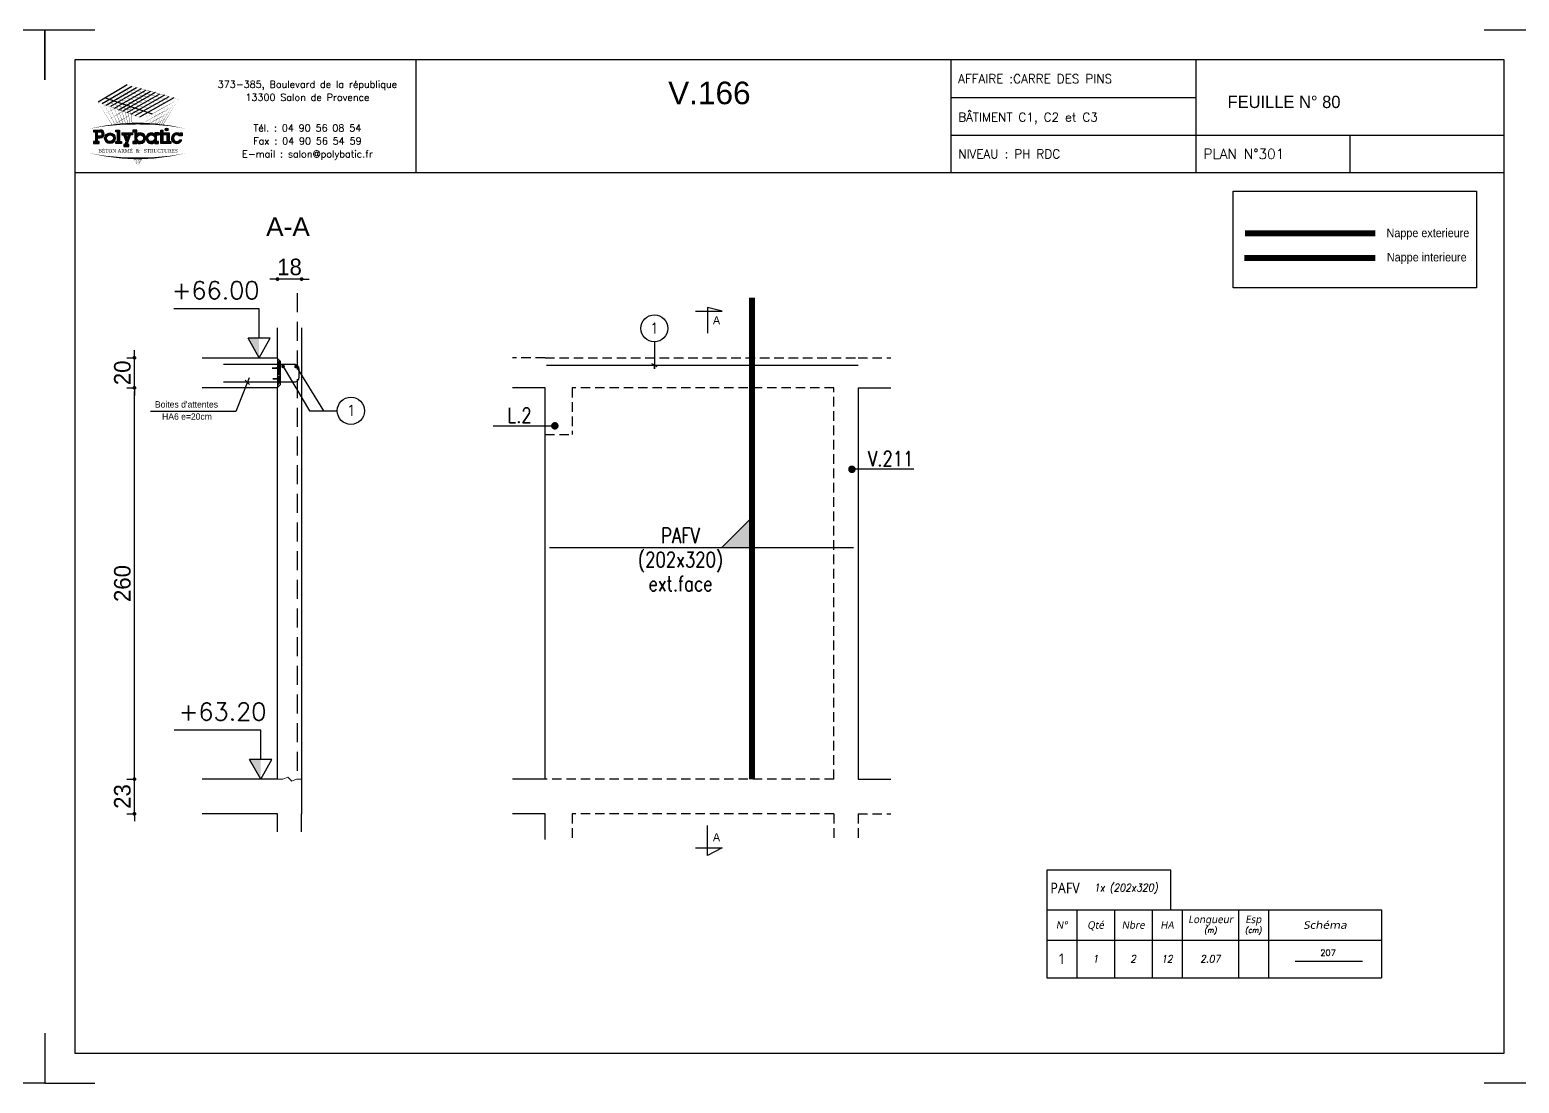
# Model space of a CAD drawing. Header units: metres. Extents: x -5618 to 118954, y -306 to 4637.
# Drawn here: x 77978 to 78968, y 894 to 1594 of the extents above; entities that cross this region are included whole.
import ezdxf
from ezdxf.enums import TextEntityAlignment as Align

# ---------------------------------------------------------------- set-up
doc = ezdxf.new("R2010")
doc.units = ezdxf.units.M
doc.linetypes.add('CACHE', pattern=[9.525, 6.35, -3.175])
doc.linetypes.add('CACHEX2', pattern=[19.05, 12.7, -6.35])
for name, color, linetype in [('COTATION', 1, 'Continuous'), ('GO-CARTOUCHE', 7, 'Continuous'), ('GO-FER-HA', 140, 'Continuous'), ('GO-TEXTE', 9, 'Continuous'), ('GO-TEXTE-FER', 3, 'Continuous'), ('K_ENT_M_Building_V.76', 7, 'Continuous'), ('STR_COTATION', 1, 'Continuous'), ('STR_STA', 30, 'Continuous'), ('STR_TS', 22, 'Continuous'), ('STR_TS_TXT', 7, 'Continuous'), ('STR_VOI-POT', 6, 'Continuous')]:
    doc.layers.add(name, color=color, linetype=linetype)
doc.layers.add('Kofragna_forma', color=7, linetype='Continuous', lineweight=70)
doc.styles.add('ARIAL', font='ARIAL.TTF')
doc.styles.add('GrDimensions', font='simplex.shx')
doc.styles.add('Lucida', font='LSANSI.TTF')
doc.styles.add('POLYBATIC', font='TIMES.TTF')
doc.styles.add('schéma', font='simplex.shx')
doc.styles.add('Tableau', font='romans.shx', dxfattribs={"width": 0.9, "oblique": 10})
doc.styles.add('Tableau2', font='trebuc.TTF', dxfattribs={"width": 0.9, "oblique": 10})
doc.styles.add('TEXTE', font='romans.shx')
doc.styles.add('TEXTE TS', font='romans.shx', dxfattribs={"width": 0.7, "oblique": 15})
doc.styles.add('TEXTEBA', font='ARIAL.TTF')
doc.dimstyles.new('COUPE-20', dxfattribs={"dimscale": 0.5, "dimtxt": 22, "dimasz": 5, "dimexe": 0.05, "dimexo": 0, "dimgap": 5, "dimtad": 1, "dimdec": 0, "dimdsep": 46, "dimtxsty": 'Standard', "dimblk1": 'DOT', "dimblk2": 'DOT', "dimsah": 1, "dimcen": 0, "dimdle": 150, "dimclrd": 1, "dimclre": 1, "dimclrt": 7, "dimadec": 0, "dimazin": 0, "dimtfac": 1, "dimtdec": 0, "dimtix": 1, "dimtmove": 2, "dimatfit": 3, "dimldrblk": 'DOT', "dimfxl": 0, "dimtvp": 1, "dimtolj": 1, "dimtzin": 0, "dimarcsym": 0})

# ---------------------------------------------------------------- blocks, each defined once
blk = doc.blocks.new('A$C492E529B')
for color, points in [(140, [(1.413, 0.725, 1), (1.563, 0.725, 1)]), (256, [(-0.938, 0.7), (-1.138, 0.7), (-1.138, 0.6), (-1.038, 0.6), (-1.038, 0.1), (-1.138, 0.1), (-1.138, 0), (-0.838, 0), (-0.838, 0.1), (-0.938, 0.1)]), (256, [(-0.367, 0.45), (-0.268, 0.45), (-0.268, 0.55), (-0.523, 0.55), (-0.523, 0.45), (-0.473, 0.45), (-0.543, 0.253), (-0.612, 0.45), (-0.562, 0.45), (-0.562, 0.55), (-0.818, 0.55), (-0.818, 0.45), (-0.718, 0.45), (-0.595, 0.101), (-0.648, -0.05), (-0.718, -0.05), (-0.718, -0.15), (-0.468, -0.15), (-0.468, -0.05), (-0.543, -0.05)]), (256, [(1.393, 0.55), (1.292, 0.55), (1.292, 0.7), (1.193, 0.7), (1.193, 0.55), (1.093, 0.55), (1.093, 0.45), (1.193, 0.45), (1.193, 0), (1.393, 0), (1.393, 0.1), (1.292, 0.1), (1.292, 0.45), (1.393, 0.45)]), (256, [(1.613, 0.55), (1.413, 0.55), (1.413, 0.45), (1.513, 0.45), (1.513, 0.1), (1.413, 0.1), (1.413, 0), (1.712, 0), (1.712, 0.1), (1.613, 0.1)]), (256, [(2.13, 0.4), (2.283, 0.4), (2.283, 0.55), (2.183, 0.55), (2.183, 0.487, 3.359496), (2.272, 0.2), (2.166, 0.2, -3.125802)])]:
    blk.add_hatch(color=color).paths.add_polyline_path(points)
h = blk.add_hatch(color=256)
h.paths.add_polyline_path([(-1.983, 0.1), (-2.083, 0.1), (-2.083, 0.3), (-1.933, 0.3, 1), (-1.933, 0.7), (-2.283, 0.7), (-2.283, 0.6), (-2.183, 0.6), (-2.183, 0.1), (-2.283, 0.1), (-2.283, 0), (-1.983, 0)])
h.paths.add_polyline_path([(-2.083, 0.4), (-2.083, 0.6), (-1.933, 0.6, -1), (-1.933, 0.4)], flags=16)
h = blk.add_hatch(color=256)
h.paths.add_polyline_path([(-1.158, 0.275, 1), (-1.708, 0.275, 1)])
h.paths.add_polyline_path([(-1.608, 0.275, -1), (-1.258, 0.275, -1)], flags=16)
h = blk.add_hatch(color=256)
h.paths.add_polyline_path([(-0.047, 0.487), (-0.047, 0.7), (-0.248, 0.7), (-0.248, 0.6), (-0.147, 0.6), (-0.147, 0.1), (-0.248, 0.1), (-0.248, 0), (-0.047, 0), (-0.047, 0.063, 2.12132)])
h.paths.add_polyline_path([(-0.047, 0.275, -1), (0.303, 0.275, -1)], flags=16)
h = blk.add_hatch(color=256)
h.paths.add_polyline_path([(1.073, 0.1), (0.973, 0.1), (0.973, 0.45), (1.073, 0.45), (1.073, 0.55), (0.873, 0.55), (0.873, 0.487, 2.12132), (0.873, 0.063), (0.873, 0), (1.073, 0)])
h.paths.add_polyline_path([(0.523, 0.275, -1), (0.873, 0.275, -1)], flags=16)
for p, q in [((-0.595, 0.101), (-0.718, 0.45)), ((-0.648, -0.05), (-0.595, 0.101)), ((-0.543, 0.253), (-0.612, 0.45)), ((-0.543, -0.05), (-0.367, 0.45)), ((-0.543, 0.253), (-0.473, 0.45)), ((0.873, 0.55), (0.873, 0.487)), ((1.073, 0.55), (0.873, 0.55)), ((0.873, 0.063), (0.873, 0)), ((0.973, 0.1), (0.973, 0.45)), ((0.973, 0.45), (1.073, 0.45)), ((1.073, 0.1), (0.973, 0.1)), ((1.073, 0.45), (1.073, 0.55)), ((1.073, 0), (1.073, 0.1)), ((2.166, 0.2), (2.272, 0.2)), ((0.873, 0), (1.073, 0))]:
    blk.add_line(p, q)
for points in [[(-2.283, 0.7), (-1.933, 0.7)], [(-2.283, 0.7), (-2.283, 0.6), (-2.183, 0.6), (-2.183, 0.1), (-2.283, 0.1), (-2.283, 0), (-1.983, 0), (-1.983, 0.1), (-2.083, 0.1), (-2.083, 0.3), (-1.933, 0.3)], [(-2.083, 0.4), (-2.083, 0.6), (-1.933, 0.6)], [(-2.083, 0.4), (-1.933, 0.4)], [(-1.138, 0.7), (-0.938, 0.7), (-0.938, 0.1), (-0.838, 0.1), (-0.838, 0), (-1.138, 0), (-1.138, 0.1), (-1.038, 0.1), (-1.038, 0.6), (-1.138, 0.6), (-1.138, 0.7)], [(-0.818, 0.55), (-0.562, 0.55)], [(-0.818, 0.55), (-0.818, 0.45), (-0.718, 0.45)], [(-0.612, 0.45), (-0.562, 0.45), (-0.562, 0.55)], [(-0.523, 0.55), (-0.268, 0.55), (-0.268, 0.45), (-0.367, 0.45)], [(-0.473, 0.45), (-0.523, 0.45), (-0.523, 0.55)], [(-0.248, 0.7), (-0.248, 0.6), (-0.147, 0.6), (-0.147, 0.1), (-0.248, 0.1), (-0.248, 0), (-0.047, 0), (-0.047, 0.063)], [(-0.047, 0.487), (-0.047, 0.7), (-0.248, 0.7)], [(1.093, 0.55), (1.193, 0.55), (1.193, 0.7), (1.292, 0.7), (1.292, 0.55), (1.393, 0.55), (1.393, 0.45), (1.292, 0.45), (1.292, 0.1), (1.393, 0.1), (1.393, 0), (1.193, 0), (1.193, 0.45), (1.093, 0.45)], [(1.093, 0.45), (1.093, 0.55)], [(1.413, 0.45), (1.413, 0.55), (1.613, 0.55), (1.613, 0.1), (1.712, 0.1), (1.712, 0), (1.413, 0), (1.413, 0.1), (1.513, 0.1), (1.513, 0.45), (1.413, 0.45)], [(2.183, 0.487), (2.183, 0.55), (2.283, 0.55), (2.283, 0.4), (2.13, 0.4)], [(-0.648, -0.05), (-0.718, -0.05), (-0.718, -0.15), (-0.468, -0.15), (-0.468, -0.05), (-0.543, -0.05)]]:
    blk.add_lwpolyline(points)
at = {"color": 140}
blk.add_circle((1.488, 0.725), 0.075, dxfattribs=at)
for centre, radius in [((-1.433, 0.275), 0.275), ((-1.433, 0.275), 0.175), ((0.128, 0.275), 0.175), ((0.698, 0.275), 0.175)]:
    blk.add_circle(centre, radius)
for centre, radius, start, end in [((-1.933, 0.5), 0.2, 270, 90), ((-1.933, 0.5), 0.1, 270, 90), ((0.128, 0.275), 0.275, 230.4788, 129.5212), ((0.698, 0.275), 0.275, 50.4788, 309.5212), ((2.008, 0.275), 0.275, 50.4788, 344.17338), ((2.008, 0.275), 0.175, 45.58469, 334.62307)]:
    blk.add_arc(centre, radius, start, end)
blk = doc.blocks.new('POLYBATIC')
at = {"color": 140}
for p, q in [((-0.43, 3.281), (-1.602, 2.578)), ((-1.435, 2.518), (-0.241, 3.228)), ((-1.268, 2.457), (-0.053, 3.175)), ((0.135, 3.121), (-1.101, 2.397)), ((-0.934, 2.337), (0.323, 3.068)), ((-0.767, 2.276), (0.511, 3.015)), ((-1.309, 2.754), (0.586, 2.109)), ((0.7, 2.962), (-0.6, 2.216)), ((-0.433, 2.156), (0.888, 2.908)), ((1.076, 2.855), (-0.266, 2.095)), ((-0.099, 2.035), (1.264, 2.802)), ((1.452, 2.749), (0.067, 1.974))]:
    blk.add_line(p, q, dxfattribs=at)
for points in [[(-1.016, 2.93, 0.0156, 0, 0), (-0.43, 3.281, 0, 0, 0)], [(0.122, 2.71, 0.0156, 0, 0), (-0.869, 3.018, 0, 0, 0)], [(-0.491, 1.706, 0.0136, 0, 0), (-0.869, 3.018, 0, 0, 0)], [(-0.838, 2.873, 0.0156, 0, 0), (-0.241, 3.228, 0, 0, 0)], [(0.283, 2.803, 0.0156, 0, 0), (-0.723, 3.105, 0, 0, 0)], [(-0.398, 1.71, 0.014, 0, 0), (-0.723, 3.105, 0, 0, 0)], [(-0.661, 2.816, 0.0156, 0, 0), (-0.053, 3.175, 0, 0, 0)], [(0.444, 2.896, 0.0156, 0, 0), (-0.576, 3.193, 0, 0, 0)], [(-0.309, 1.714, 0.0145, 0, 0), (-0.576, 3.193, 0, 0, 0)], [(-0.483, 2.759, 0.0156, 0, 0), (0.135, 3.121, 0, 0, 0)], [(0.605, 2.988, 0.0156, 0, 0), (-0.43, 3.281, 0, 0, 0)], [(-0.225, 1.716, 0.0149, 0, 0), (-0.43, 3.281, 0, 0, 0)], [(-0.305, 2.702, 0.0156, 0, 0), (0.323, 3.068, 0, 0, 0)], [(-0.128, 2.646, 0.0156, 0, 0), (0.511, 3.015, 0, 0, 0)], [(-1.602, 2.578, 0, 0.0156, 0), (-1.016, 2.93, 0, 0, 0)], [(-0.684, 2.246, 0.0156, 0, 0), (-1.602, 2.578, 0, 0, 0)], [(-1.031, 1.66, 0.0111, 0, 0), (-1.602, 2.578, 0, 0, 0)], [(-1.456, 2.344, 0, 0.0156, 0), (-0.923, 2.663, 0, 0, 0)], [(-0.522, 2.339, 0.0156, 0, 0), (-1.455, 2.666, 0, 0, 0)], [(-0.913, 1.673, 0.0116, 0, 0), (-1.455, 2.666, 0, 0, 0)], [(-1.435, 2.518, 0, 0.0156, 0), (-0.838, 2.873, 0, 0, 0)], [(-1.31, 2.109, 0, 0.0156, 0), (-0.831, 2.397, 0, 0, 0)], [(-0.361, 2.432, 0.0156, 0, 0), (-1.309, 2.754, 0, 0, 0)], [(-0.8, 1.684, 0.0121, 0, 0), (-1.309, 2.754, 0, 0, 0)], [(-1.268, 2.457, 0, 0.0156, 0), (-0.661, 2.816, 0, 0, 0)], [(-0.2, 2.524, 0.0156, 0, 0), (-1.162, 2.842, 0, 0, 0)], [(-0.692, 1.693, 0.0126, 0, 0), (-1.162, 2.842, 0, 0, 0)], [(-1.101, 2.397, 0, 0.0156, 0), (-0.483, 2.759, 0, 0, 0)], [(-0.039, 2.617, 0.0156, 0, 0), (-1.016, 2.93, 0, 0, 0)], [(-0.589, 1.7, 0.0131, 0, 0), (-1.016, 2.93, 0, 0, 0)], [(-0.934, 2.337, 0, 0.0156, 0), (-0.305, 2.702, 0, 0, 0)], [(-0.391, 2.983, 0, 0.0156, 0), (-0.923, 2.663, 0, 0, 0)], [(-0.352, 2.685, 0, 0.0156, 0), (-0.831, 2.397, 0, 0, 0)], [(-0.767, 2.276, 0, 0.0156, 0), (-0.128, 2.646, 0, 0, 0)], [(-0.6, 2.216, 0, 0.0156, 0), (0.05, 2.589, 0, 0, 0)], [(-0.433, 2.156, 0, 0.0156, 0), (0.227, 2.532, 0, 0, 0)], [(0.586, 2.109, 0, 0.0156, 0), (-0.361, 2.432, 0, 0, 0)], [(-0.266, 2.095, 0, 0.0156, 0), (0.405, 2.475, 0, 0, 0)], [(0.762, 2.207, 0, 0.0156, 0), (-0.2, 2.524, 0, 0, 0)], [(-0.099, 2.035, 0, 0.0156, 0), (0.582, 2.418, 0, 0, 0)], [(0.937, 2.305, 0, 0.0156, 0), (-0.039, 2.617, 0, 0, 0)], [(0.05, 2.589, 0.0156, 0, 0), (0.7, 2.962, 0, 0, 0)], [(1.113, 2.402, 0, 0.0156, 0), (0.122, 2.71, 0, 0, 0)], [(0.227, 2.532, 0.0156, 0, 0), (0.888, 2.908, 0, 0, 0)], [(1.289, 2.5, 0, 0.0156, 0), (0.283, 2.803, 0, 0, 0)], [(0.405, 2.475, 0.0156, 0, 0), (1.076, 2.855, 0, 0, 0)], [(1.465, 2.598, 0, 0.0156, 0), (0.444, 2.896, 0, 0, 0)], [(0.582, 2.418, 0.0156, 0, 0), (1.264, 2.802, 0, 0, 0)], [(1.641, 2.695, 0, 0.0156, 0), (0.605, 2.988, 0, 0, 0)], [(0.76, 2.362, 0.0156, 0, 0), (1.452, 2.749, 0, 0, 0)], [(0.781, 1.685, 0.00933, 0, 0), (1.113, 2.402, 0, 0, 0)], [(0.852, 2.095, 0.0156, 0, 0), (1.491, 2.45, 0, 0, 0)], [(0.865, 1.678, 0.0103, 0, 0), (1.289, 2.5, 0, 0, 0)], [(0.937, 2.305, 0.0156, 0, 0), (1.641, 2.695, 0, 0, 0)], [(0.942, 1.67, 0.0112, 0, 0), (1.465, 2.598, 0, 0, 0)], [(1.012, 1.663, 0.012, 0, 0), (1.641, 2.695, 0, 0, 0)], [(-1.165, 1.875, 0, 0.0156, 0), (-0.739, 2.131, 0, 0, 0)], [(-1.019, 1.641, 0, 0.0156, 0), (-0.646, 1.864, 0, 0, 0)], [(-0.312, 2.386, 0, 0.0156, 0), (-0.739, 2.131, 0, 0, 0)], [(0.234, 1.914, 0, 0.0156, 0), (-0.684, 2.246, 0, 0, 0)], [(-0.273, 2.088, 0, 0.0156, 0), (-0.646, 1.864, 0, 0, 0)], [(0.41, 2.012, 0, 0.0156, 0), (-0.522, 2.339, 0, 0, 0)], [(0.067, 1.974, 0, 0.0156, 0), (0.76, 2.362, 0, 0, 0)], [(0.213, 1.74, 0, 0.0156, 0), (0.852, 2.095, 0, 0, 0)], [(0.21, 1.716, 0.00323, 0, 0), (0.234, 1.914, 0, 0, 0)], [(0.234, 1.914, 0, 0.0156, 0), (0.937, 2.305, 0, 0, 0)], [(0.349, 1.712, 0.00465, 0, 0), (0.41, 2.012, 0, 0, 0)], [(0.447, 1.708, 0.00693, 0.0156, 0), (0.767, 1.886, 0, 0, 0)], [(0.474, 1.706, 0.00597, 0, 0), (0.586, 2.109, 0, 0, 0)], [(0.587, 1.7, 0.00718, 0, 0), (0.762, 2.207, 0, 0, 0)], [(0.68, 1.675, 0.0156, 0, 0), (1.193, 1.96, 0, 0, 0)], [(0.689, 1.693, 0.0083, 0, 0), (0.937, 2.305, 0, 0, 0)], [(0.765, 1.884, 0.0156, 0, 0), (1.342, 2.205, 0, 0, 0)], [(-1.953, 1.508, 0, 0.0781, -0.053843), (0, 1.719, 0, 0, 0)], [(-0.234, 1.79, 0, 0.00638, 0), (-0.365, 1.711, 0, 0.00638, 0)], [(1.953, 1.508, 0, 0.0781, 0.053843), (0, 1.719, 0, 0, 0)], [(0.96, 1.668, 0.00293, 0, 0), (1.044, 1.715, 0, 0, 0)], [(-1.953, 0.523, 0, 0.0781, 0.053843), (0, 0.312, 0, 0, 0)], [(0, 0, 0, 0.00381, 0), (-0.195, 0.315, 0, 0.00381, 0)], [(0, 0, 0, 0.00368, 0), (-0.171, 0.314, 0, 0.00368, 0)], [(0, 0, 0, 0.00356, 0), (-0.149, 0.314, 0, 0.00356, 0)], [(0, 0, 0, 0.00345, 0), (-0.128, 0.313, 0, 0.00345, 0)], [(0, 0, 0, 0.00334, 0), (-0.109, 0.313, 0, 0.00334, 0)], [(0, 0, 0, 0.00324, 0), (-0.09, 0.313, 0, 0.00324, 0)], [(0, 0, 0, 0.00315, 0), (-0.073, 0.313, 0, 0.00315, 0)], [(0, 0, 0, 0.00306, 0), (-0.056, 0.313, 0, 0.00306, 0)], [(0, 0, 0, 0.00306, 0), (-0.056, 0.313, 0, 0.00306, 0)], [(0, 0, 0, 0.00298, 0), (-0.041, 0.313, 0, 0.00298, 0)], [(1.953, 0.523, 0, 0.0781, -0.053843), (0, 0.312, 0, 0, 0)], [(0, 0, 0, 0.0051, 0), (0.038, 0.313, 0, 0.0051, 0)], [(0, 0, 0, 0.00425, 0), (0.127, 0.313, 0, 0.00425, 0)], [(0, 0, 0, 0.00408, 0), (0.145, 0.314, 0, 0.00408, 0)], [(0, 0, 0, 0.00392, 0), (0.162, 0.314, 0, 0.00392, 0)], [(0, 0, 0, 0.00378, 0), (0.177, 0.314, 0, 0.00378, 0)], [(0, 0, 0, 0.00365, 0), (0.191, 0.315, 0, 0.00365, 0)], [(0, 0, 0, 0.00486, 0), (0.064, 0.313, 0, 0.00486, 0)], [(0, 0, 0, 0.00464, 0), (0.087, 0.313, 0, 0.00464, 0)], [(0, 0, 0, 0.00443, 0), (0.108, 0.313, 0, 0.00443, 0)]]:
    blk.add_lwpolyline(points, format="xyseb", dxfattribs=at)
at = {"color": 5, "xscale": 0.78125, "yscale": 0.78125, "zscale": 0.78125}
blk.add_blockref('A$C492E529B', (0, 0.91), dxfattribs=at)
at = {"lineweight": 60, "style": 'POLYBATIC'}
for s, p in [('BÉTON ARMÉ', (-1.587, 0.547)), ('STRUCTURES', (0.24, 0.547))]:
    blk.add_text(s, height=0.1406, dxfattribs=at).set_placement(p)
at = {"color": 140, "style": 'POLYBATIC'}
blk.add_text('&', height=0.141, dxfattribs=at).set_placement((0, 0.547), align=Align.CENTER)
blk = doc.blocks.new('ime')
at = {"layer": 'COTATION', "const_width": 2.5}
blk.add_lwpolyline([(1.25, 0, -1), (-1.25, 0, -1)], format="xyb", close=True, dxfattribs=at)
at = {"layer": 'COTATION'}
blk.add_lwpolyline([(41.09, 0), (0, 0)], dxfattribs=at)
at = {"layer": 'COTATION', "color": 7, "style": 'TEXTE TS', "width": 0.8}
blk.add_attdef('NAME', (9.08, 2), '', height=10, dxfattribs=at)
blk = doc.blocks.new('_DOT')
at = {"color": 0, "linetype": 'ByBlock'}
blk.add_line((-0.5, 0), (-1, 0), dxfattribs=at)
at = {"color": 0, "linetype": 'ByBlock', "const_width": 0.5}
blk.add_lwpolyline([(-0.25, 0, 1), (0.25, 0, 1)], format="xyb", close=True, dxfattribs=at)
blk = doc.blocks.new('*D1181')
at = {"layer": 'COTATION', "color": 1, "lineweight": -2, "ltscale": 4.5}
for p, q in [((78048.03, 1098.29), (78048.03, 1100.79)), ((78043.03, 1095.79), (78048.05, 1095.79)), ((78048.03, 1072.79), (78048.03, 1095.79)), ((78043.03, 1072.79), (78048.05, 1072.79)), ((78048.03, 1070.29), (78048.03, 1067.79))]:
    blk.add_line(p, q, dxfattribs=at)
at = {"layer": 'DEFPOINTS', "color": 0, "lineweight": -3, "ltscale": 4.5}
for p in [(78029.2, 1095.79), (78048.03, 1095.79), (78029.2, 1072.79)]:
    blk.add_point(p, dxfattribs=at)
at = {"layer": 'COTATION', "color": 1, "lineweight": -2, "ltscale": 4.5, "xscale": 2.5, "yscale": 2.5, "zscale": 2.5}
for p, rotation in [((78048.03, 1095.79), 270), ((78048.03, 1072.79), 90)]:
    blk.add_blockref('_DOT', p, dxfattribs=dict(at, rotation=rotation))
at = {"layer": 'COTATION', "color": 7, "lineweight": -3, "ltscale": 4.5, "insert": (78040.03, 1084.29), "char_height": 11, "attachment_point": 5, "rotation": 90}
blk.add_mtext('\\A1;23', dxfattribs=at)
blk = doc.blocks.new('*D1182')
at = {"layer": 'COTATION', "color": 1, "lineweight": -2, "ltscale": 4.5}
for p, q in [((78043.03, 1355.79), (78048.05, 1355.79)), ((78048.03, 1098.29), (78048.03, 1353.29)), ((78043.03, 1095.79), (78048.05, 1095.79))]:
    blk.add_line(p, q, dxfattribs=at)
at = {"layer": 'DEFPOINTS', "color": 0, "lineweight": -3, "ltscale": 4.5}
for p in [(78029.2, 1355.79), (78048.03, 1355.79), (78029.2, 1095.79)]:
    blk.add_point(p, dxfattribs=at)
at = {"layer": 'COTATION', "color": 1, "lineweight": -2, "ltscale": 4.5, "xscale": 2.5, "yscale": 2.5, "zscale": 2.5}
for p, rotation in [((78048.03, 1355.79), 90), ((78048.03, 1095.79), 270)]:
    blk.add_blockref('_DOT', p, dxfattribs=dict(at, rotation=rotation))
at = {"layer": 'COTATION', "color": 7, "lineweight": -3, "ltscale": 4.5, "insert": (78040.03, 1225.79), "char_height": 11, "attachment_point": 5, "rotation": 90}
blk.add_mtext('\\A1;260', dxfattribs=at)
blk = doc.blocks.new('*D1183')
at = {"layer": 'COTATION', "color": 1, "lineweight": -2, "ltscale": 4.5}
for p, q in [((78048.03, 1378.29), (78048.03, 1380.79)), ((78043.03, 1375.79), (78048.05, 1375.79)), ((78048.03, 1355.79), (78048.03, 1375.79)), ((78043.03, 1355.79), (78048.05, 1355.79)), ((78048.03, 1353.29), (78048.03, 1350.79))]:
    blk.add_line(p, q, dxfattribs=at)
at = {"layer": 'DEFPOINTS', "color": 0, "lineweight": -3, "ltscale": 4.5}
for p in [(78029.2, 1375.79), (78048.03, 1375.79), (78029.2, 1355.79)]:
    blk.add_point(p, dxfattribs=at)
at = {"layer": 'COTATION', "color": 1, "lineweight": -2, "ltscale": 4.5, "xscale": 2.5, "yscale": 2.5, "zscale": 2.5}
for p, rotation in [((78048.03, 1375.79), 270), ((78048.03, 1355.79), 90)]:
    blk.add_blockref('_DOT', p, dxfattribs=dict(at, rotation=rotation))
at = {"layer": 'COTATION', "color": 7, "lineweight": -3, "ltscale": 4.5, "insert": (78040.03, 1365.79), "char_height": 11, "attachment_point": 5, "rotation": 90}
blk.add_mtext('\\A1;20', dxfattribs=at)
blk = doc.blocks.new('*D1184')
at = {"layer": 'DEFPOINTS', "color": 0, "lineweight": -3, "ltscale": 4.5}
for p in [(78143.12, 1428.07), (78143.12, 1395.79, 187.69), (78159.12, 1395.79, 187.69)]:
    blk.add_point(p, dxfattribs=at)
at = {"layer": 'STR_COTATION', "color": 1, "lineweight": -2, "ltscale": 4.5}
for p, q in [((78140.62, 1428.07), (78138.12, 1428.07)), ((78143.12, 1428.08), (78143.12, 1428.09)), ((78159.12, 1428.07), (78143.12, 1428.07)), ((78159.12, 1428.08), (78159.12, 1428.09)), ((78161.62, 1428.07), (78164.12, 1428.07))]:
    blk.add_line(p, q, dxfattribs=at)
at = {"layer": 'STR_COTATION', "color": 1, "lineweight": -2, "ltscale": 4.5, "xscale": 2.5, "yscale": 2.5, "zscale": 2.5}
blk.add_blockref('_DOT', (78143.12, 1428.07), dxfattribs=at)
at = {"layer": 'STR_COTATION', "color": 1, "lineweight": -2, "ltscale": 4.5, "xscale": 2.5, "yscale": 2.5, "zscale": 2.5, "rotation": 180}
blk.add_blockref('_DOT', (78159.12, 1428.07), dxfattribs=at)
at = {"layer": 'STR_COTATION', "color": 7, "lineweight": -3, "ltscale": 4.5, "insert": (78151.12, 1436.07), "char_height": 11, "attachment_point": 5}
blk.add_mtext('\\A1;18', dxfattribs=at)
blk = doc.blocks.new('stab')
at = {"layer": 'STR_STA'}
h = blk.add_hatch(dxfattribs=at)
h.set_pattern_fill('ANSI31', color=9, scale=6.075, angle=-540, style=0)
h.set_pattern_definition([(315, (-54992.6584, 395894.73794), (-0.536959212, -0.536959212), [])])
h.paths.add_polyline_path([(8.55, 0), (6.53, -2.03), (4.9, -2.03), (4.9, 0)])
h.paths.add_polyline_path([(4.9, 0), (4.9, -2.03), (1.75, -2.03), (1.95, 0)])
h.paths.add_polyline_path([(1.41, 0), (1.73, -2.03), (-8.03, -2.03), (-7.82, 0)])
h.paths.add_polyline_path([(-8.11, -1.56), (-9.67, 0), (-8.25, 0)])
at = {"layer": 'STR_STA', "color": 1}
blk.add_lwpolyline([(-5.93, 36.01), (-5.93, 0.57), (-5.93, -11.07, 0.414214), (-2.89, -14.1), (3.18, -14.1, 0.414214), (6.22, -11.07), (6.22, 36.01)], format="xyb", dxfattribs=at)
blk.add_lwpolyline([(-7.65, -2.03), (-9.67, 0), (9.67, 0), (7.65, -2.03)], close=True, dxfattribs=at)
blk.add_lwpolyline([(-3.88, 0), (-3.68, -2.22), (-3.09, 3.47), (-3.09, 0), (3.09, 0), (3.42, -2.09), (3.94, 3.21), (3.94, 0)], dxfattribs=at)
at = {"layer": 'STR_STA', "color": 6, "linetype": 'Continuous', "const_width": 1.2}
for points in [[(-3.75, -3.69, -1), (-4.95, -3.69, -1)], [(-3.64, -12.3, -1), (-4.84, -12.3, -1)]]:
    blk.add_lwpolyline(points, format="xyb", close=True, dxfattribs=at)
blk = doc.blocks.new('mrega')
at = {"layer": 'STR_TS_TXT', "style": 'TEXTE TS', "width": 0.8}
for tag, p in [('ST10', (14.48, 0)), ('DIM', (14.48, -16)), ('NOTE', (14.48, -32))]:
    blk.add_attdef(tag, text='', height=10, dxfattribs=at).set_placement(p, align=Align.CENTER)
blk = doc.blocks.new('A$C6F247267')
blk.add_hatch(color=256).paths.add_polyline_path([(0, -0.2), (-0.2, 0), (0, 0)])
blk.add_lwpolyline([(-0.2, 0), (0, 0), (0, -0.2), (-0.2, 0)])
blk = doc.blocks.new('Désignation')
at = {"layer": 'GO-TEXTE-FER'}
for p, q in [((0, 0.8), (8.9, 0.8)), ((0, 0.8), (0, 0)), ((0.8, 0.8), (0.8, 0)), ((1.8, 0.8), (1.8, 0)), ((2.8, 0.8), (2.8, 0)), ((3.6, 0.8), (3.6, 0)), ((5.1, 0.8), (5.1, 0)), ((5.9, 0.8), (5.9, 0)), ((8.9, 0.8), (8.9, 0)), ((0, 0), (8.9, 0))]:
    blk.add_line(p, q, dxfattribs=at)
at = {"layer": 'GO-TEXTE-FER', "style": 'Tableau2', "oblique": 10}
for s, p in [('N°', (0.4, 0.4)), ('Qté', (1.3, 0.4)), ('Nbre', (2.3, 0.4)), ('HA', (3.2, 0.4)), ('Longueur', (4.356, 0.55)), ('Esp', (5.494, 0.55))]:
    blk.add_text(s, height=0.2, dxfattribs=at).set_placement(p, align=Align.MIDDLE_CENTER)
at = {"layer": 'GO-TEXTE-FER', "style": 'Tableau2', "oblique": 10, "width": 1.2}
blk.add_text('Schéma', height=0.2, dxfattribs=at).set_placement((7.4, 0.4), align=Align.MIDDLE_CENTER)
at = {"layer": 'GO-TEXTE-FER', "color": 7, "style": 'Tableau', "oblique": 10, "width": 0.9}
for s, p in [('(m)', (4.356, 0.265)), ('(cm)', (5.494, 0.265))]:
    blk.add_text(s, height=0.15, dxfattribs=at).set_placement(p, align=Align.MIDDLE_CENTER)
blk = doc.blocks.new('Barre libre')
at = {"layer": 'GO-TEXTE-FER'}
for p, q in [((0, 0), (0, -1)), ((0, 0), (8.9, 0)), ((0.8, 0), (0.8, -1)), ((1.8, 0), (1.8, -1)), ((2.8, 0), (2.8, -1)), ((3.6, 0), (3.6, -1)), ((5.1, 0), (5.1, -1)), ((5.9, 0), (5.9, -1)), ((8.9, 0), (8.9, -1)), ((0, -1), (8.9, -1))]:
    blk.add_line(p, q, dxfattribs=at)
at = {"layer": 'GO-TEXTE-FER', "color": 1}
blk.add_line((6.603, -0.563), (8.394, -0.563), dxfattribs=at)
at = {"layer": 'GO-TEXTE-FER', "style": 'Tableau2', "width": 0.9}
blk.add_attdef('NUMERO', text='', height=0.28, dxfattribs=at).set_placement((0.4, -0.5), align=Align.MIDDLE_CENTER)
at = {"layer": 'GO-TEXTE-FER', "color": 1, "style": 'Tableau'}
blk.add_attdef('Longueur', text='', height=0.16, dxfattribs=at).set_placement((7.481, -0.336), align=Align.MIDDLE_CENTER)
at = {"layer": 'GO-TEXTE-FER', "style": 'Tableau', "oblique": 10, "width": 0.9}
for tag, p in [('QUANTITE', (1.3, -0.5)), ('NOMBRE', (2.3, -0.5)), ('NUANCE', (3.2, -0.5)), ('LONGUEUR', (4.35, -0.5)), ('ESPACEMENTS', (5.5, -0.5))]:
    blk.add_attdef(tag, text='', height=0.2, dxfattribs=at).set_placement(p, align=Align.MIDDLE_CENTER)

msp = doc.modelspace()

# ---------------------------------------------------------------- linework, layer by layer
for p, q in [((78590.55, 1573.71), (78590.55, 1498.77)), ((78753.52, 1573.74), (78753.52, 1498.77)), ((78590.55, 1548.71), (78753.52, 1548.71)), ((78590.55, 1523.72), (78753.52, 1523.72)), ((78753.52, 1523.74), (78958.38, 1523.74)), ((78855.86, 1523.74), (78855.86, 1498.77))]:
    msp.add_line(p, q)
at = {"color": 7, "linetype": 'Continuous', "lineweight": -3}
for p, q in [((78138.29, 1388.79, 187.69), (78123.54, 1388.79, 187.69)), ((78130.91, 1375.79, 187.69), (78123.54, 1388.79, 187.69)), ((78138.29, 1388.79, 187.69), (78123.54, 1388.79, 187.69)), ((78130.91, 1375.79, 187.69), (78123.54, 1388.79, 187.69)), ((78130.91, 1375.79, 187.69), (78138.29, 1388.79, 187.69)), ((78130.91, 1375.79, 187.69), (78138.29, 1388.79, 187.69)), ((78139.35, 1108.79, 187.69), (78124.6, 1108.79, 187.69)), ((78131.97, 1095.79, 187.69), (78124.6, 1108.79, 187.69)), ((78139.35, 1108.79, 187.69), (78124.6, 1108.79, 187.69)), ((78131.97, 1095.79, 187.69), (78124.6, 1108.79, 187.69)), ((78131.97, 1095.79, 187.69), (78139.35, 1108.79, 187.69)), ((78131.97, 1095.79, 187.69), (78139.35, 1108.79, 187.69))]:
    msp.add_line(p, q, dxfattribs=at)
for points in [[(77955.14, 1593.71), (77988.47, 1593.71), (77988.47, 1560.38)], [(77988.47, 1560.38), (77988.47, 1593.71), (78021.8, 1593.71)], [(78945.04, 1593.71), (78978.37, 1593.71), (78978.37, 1560.38)], [(78235.11, 1573.71), (78235.12, 1498.77)], [(78958.38, 1498.77), (78008.47, 1498.77)], [(77988.47, 927.11), (77988.47, 893.78), (77955.14, 893.78)], [(77988.47, 927.11), (77988.47, 893.78), (78021.8, 893.78)], [(78978.37, 927.11), (78978.37, 893.78), (78945.04, 893.78)]]:
    msp.add_lwpolyline(points)
msp.add_lwpolyline([(78008.47, 1573.71), (78008.47, 913.78), (78958.38, 913.78), (78958.38, 1573.71)], close=True)
at = {"lineweight": 18, "elevation": 187.69}
msp.add_lwpolyline([(78159.12, 1095.79), (78155.65, 1095.79), (78152.63, 1094.36), (78149.88, 1097.13), (78146.72, 1095.79), (78143.12, 1095.79)], dxfattribs=at)
at = {"color": 7, "linetype": 'Continuous', "lineweight": -3}
for points in [[(78123.54, 1388.79, 187.69), (78130.91, 1375.79, 187.69), (78130.91, 1388.76, 187.69)], [(78123.54, 1388.79, 187.69), (78130.91, 1375.79, 187.69), (78130.91, 1388.76, 187.69)], [(78124.6, 1108.79, 187.69), (78131.97, 1095.79, 187.69), (78131.97, 1108.75, 187.69)], [(78124.6, 1108.79, 187.69), (78131.97, 1095.79, 187.69), (78131.97, 1108.75, 187.69)]]:
    msp.add_solid(points, dxfattribs=at)
at = {"layer": 'GO-CARTOUCHE', "color": 2, "ltscale": 3}
msp.add_line((78121.67, 1360.98, 187.69), (78124.48, 1358.01, 187.69), dxfattribs=at)
at = {"layer": 'GO-CARTOUCHE', "color": 2, "ltscale": 3, "elevation": 187.69}
msp.add_lwpolyline([(78124.27, 1362.49), (78115.31, 1340.08), (78058.61, 1340.08)], dxfattribs=at)
at = {"layer": 'GO-FER-HA', "elevation": 281.53}
msp.add_lwpolyline([(78393.56, 1386.36, -512.322006), (78393.63, 1386.36), (78393.63, 1368.49), (78393.63, 1370.89), (78395.33, 1370), (78391.94, 1371.79)], format="xyb", dxfattribs=at)
at = {"layer": 'GO-FER-HA', "elevation": 93.84}
for points in [[(78146.8, 1370.07), (78164.27, 1340.59), (78182.86, 1340.59)], [(78155.42, 1369.96), (78173.6, 1340.59), (78182.86, 1340.59)]]:
    msp.add_lwpolyline(points, dxfattribs=at)
at = {"layer": 'GO-FER-HA'}
msp.add_circle((78191.91, 1340.59, 93.84), 9.06, dxfattribs=at)
at = {"layer": 'GO-TEXTE', "elevation": 281.53, "flags": 128}
for points in [[(78420.94, 1406.86), (78438.59, 1406.85), (78428.91, 1409.14), (78428.9, 1392.22)], [(78420.91, 1050.28), (78438.56, 1050.28), (78428.88, 1045), (78428.88, 1064.92)]]:
    msp.add_lwpolyline(points, dxfattribs=at)
at = {"layer": 'GO-TEXTE-FER'}
msp.add_lwpolyline([(78654.32, 1008.88), (78736.82, 1008.88), (78736.82, 1035.31), (78654.32, 1035.31)], close=True, dxfattribs=at)
at = {"layer": 'K_ENT_M_Building_V.76', "color": 30, "linetype": 'Continuous', "lineweight": -3}
for p, q in [((78124.41, 1408.29, 187.69), (78074.25, 1408.29, 187.69)), ((78130.91, 1408.29, 187.69), (78124.41, 1408.29, 187.69)), ((78130.91, 1408.29, 187.69), (78124.41, 1408.29, 187.69)), ((78130.91, 1388.79, 187.69), (78130.91, 1408.29, 187.69)), ((78130.91, 1388.79, 187.69), (78130.91, 1408.29, 187.69)), ((78125.47, 1128.29, 187.69), (78074.42, 1128.29, 187.69)), ((78131.97, 1128.29, 187.69), (78125.47, 1128.29, 187.69)), ((78131.97, 1128.29, 187.69), (78125.47, 1128.29, 187.69)), ((78131.97, 1108.79, 187.69), (78131.97, 1128.29, 187.69)), ((78131.97, 1108.79, 187.69), (78131.97, 1128.29, 187.69))]:
    msp.add_line(p, q, dxfattribs=at)
at = {"layer": 'Kofragna_forma', "color": 4, "lineweight": -3}
for p, q in [((78143.12, 1375.79, 187.69), (78143.12, 1395.79, 187.69)), ((78159.12, 1395.79, 187.69), (78159.12, 1355.79, 187.69)), ((78093.12, 1375.79, 187.69), (78143.12, 1375.79, 187.69)), ((78143.12, 1355.79, 187.69), (78093.12, 1355.79, 187.69)), ((78143.12, 1095.79, 187.69), (78143.12, 1355.79, 187.69)), ((78159.12, 1355.79, 187.69), (78159.12, 1072.79, 187.69)), ((78320.9, 1355.79, 281.53), (78299.2, 1355.79, 281.53)), ((78320.9, 1095.79, 281.53), (78320.9, 1355.79, 281.53)), ((78528.94, 1355.79, 281.53), (78528.94, 1156.79, 281.53)), ((78528.94, 1355.79, 281.53), (78550.74, 1355.79, 281.53)), ((78528.95, 1156.79, 281.53), (78528.95, 1095.79, 281.53)), ((78143.12, 1095.79, 187.69), (78093.12, 1095.79, 187.69)), ((78320.9, 1095.79, 281.53), (78299.2, 1095.79, 281.53)), ((78528.94, 1095.79, 281.53), (78550.74, 1095.79, 281.53)), ((78143.12, 1072.79, 187.69), (78093.12, 1072.79, 187.69)), ((78143.12, 1060.79, 187.69), (78143.12, 1072.79, 187.69)), ((78159.12, 1060.79, 187.69), (78159.12, 1072.79, 187.69)), ((78320.9, 1072.79, 281.53), (78299.2, 1072.79, 281.53)), ((78320.9, 1055.79, 281.53), (78320.9, 1072.79, 281.53))]:
    msp.add_line(p, q, dxfattribs=at)
at = {"layer": 'Kofragna_forma', "linetype": 'CACHE', "lineweight": -3}
for p, q in [((78320.9, 1375.79, 281.53), (78299.2, 1375.79, 281.53)), ((78320.9, 1375.79, 281.53), (78528.94, 1375.79, 281.53)), ((78528.94, 1375.79, 281.53), (78550.74, 1375.79, 281.53)), ((78338.99, 1355.79, 281.53), (78338.99, 1324.79, 281.53)), ((78512.94, 1355.79, 281.53), (78338.99, 1355.79, 281.53)), ((78512.94, 1095.79, 281.53), (78512.94, 1355.79, 281.53)), ((78320.9, 1324.79, 281.53), (78338.99, 1324.79, 281.53)), ((78512.94, 1095.79, 281.53), (78320.9, 1095.79, 281.53)), ((78512.94, 1072.79, 281.53), (78338.99, 1072.79, 281.53)), ((78338.99, 1072.79, 281.53), (78338.99, 1055.79, 281.53)), ((78512.94, 1072.79, 281.53), (78512.94, 1055.79, 281.53)), ((78528.94, 1072.79, 281.53), (78550.74, 1072.79, 281.53)), ((78528.95, 1072.79, 281.53), (78528.95, 1055.79, 281.53))]:
    msp.add_line(p, q, dxfattribs=at)
at = {"layer": 'STR_TS', "color": 3}
msp.add_line((78323.9, 1249.64, 281.53), (78525.94, 1249.64, 281.53), dxfattribs=at)
at = {"layer": 'STR_TS', "color": 7}
msp.add_lwpolyline([(78778.35, 1486.45), (78939.9, 1486.45), (78939.9, 1422.16), (78778.35, 1422.16)], close=True, dxfattribs=at)
at = {"layer": 'STR_TS', "linetype": 'CACHE', "ltscale": 2, "const_width": 4}
msp.add_lwpolyline([(78872.77, 1458.45), (78786.21, 1458.45)], dxfattribs=at)
at = {"layer": 'STR_TS', "const_width": 4}
msp.add_lwpolyline([(78872.77, 1442), (78785.65, 1442)], dxfattribs=at)
at = {"layer": 'STR_TS', "linetype": 'CACHE', "ltscale": 2, "const_width": 4, "elevation": 281.53}
msp.add_lwpolyline([(78458.4, 1095.79), (78458.4, 1415.79)], dxfattribs=at)
at = {"layer": 'STR_VOI-POT'}
msp.add_line((78321.9, 1370.89, 281.53), (78528.94, 1370.89, 281.53), dxfattribs=at)
at = {"layer": 'STR_VOI-POT', "color": 1, "linetype": 'CACHEX2', "elevation": 187.69}
msp.add_lwpolyline([(78156.11, 1418.79), (78156.11, 1095.79)], dxfattribs=at)

# ---------------------------------------------------------------- block references
at = {"xscale": 16.49835000000894, "yscale": 16.49834999989253, "zscale": 16.49835000000003}
msp.add_blockref('POLYBATIC', (78050.24, 1503.09), dxfattribs=at)
at = {"layer": 'COTATION'}
ref = msp.add_blockref('ime', (78327.44, 1330.57, 281.53), dxfattribs=dict(at, xscale=-1))
ref.add_attrib('NAME', 'L.2', (78295.88, 1332.57, 281.53), dxfattribs={"color": 7, "height": 10, "style": 'TEXTE TS', "width": 0.8})
ref = msp.add_blockref('ime', (78524.88, 1301.69, 281.53), dxfattribs=at)
ref.add_attrib('NAME', 'V.211', (78535.61, 1303.69, 281.53), dxfattribs={"color": 7, "height": 10, "style": 'TEXTE TS', "width": 0.8})
at = {"layer": 'GO-FER-HA', "xscale": 25, "yscale": 25, "zscale": 25}
msp.add_blockref('Désignation', (78654.32, 988.88), dxfattribs=at)
at = {"layer": 'GO-TEXTE-FER', "xscale": 25, "yscale": 25, "zscale": 25}
msp.add_blockref('Barre libre', (78654.32, 988.88), dxfattribs=at).add_auto_attribs({'NUMERO': '1', 'QUANTITE': '1', 'NOMBRE': '2', 'NUANCE': '12', 'Longueur': '207', 'LONGUEUR': '2.07'})
at = {"layer": 'STR_STA', "xscale": -1, "zscale": 0.001000000000004775, "rotation": 90}
msp.add_blockref('stab', (78143.12, 1365.72, 187.69), dxfattribs=at)
at = {"layer": 'STR_TS', "xscale": -100, "yscale": 100, "zscale": 100, "rotation": 180}
msp.add_blockref('A$C6F247267', (78458.4, 1249.64, 281.53), dxfattribs=at)
at = {"layer": 'STR_TS_TXT'}
ref = msp.add_blockref('mrega', (78425.47, 1252.7, 375.38), dxfattribs=dict(at, xscale=-1))
ref.add_attrib('NOTE', 'ext.face', dxfattribs={"height": 10, "style": 'TEXTE TS', "width": 0.8}).set_placement((78410.99, 1220.7, 375.38), align=Align.CENTER)
ref.add_attrib('ST10', 'PAFV', dxfattribs={"height": 10, "style": 'TEXTE TS', "width": 0.8}).set_placement((78410.99, 1252.7, 375.38), align=Align.CENTER)
ref.add_attrib('DIM', '(202x320)', dxfattribs={"height": 10, "style": 'TEXTE TS', "width": 0.8}).set_placement((78410.99, 1236.7, 375.38), align=Align.CENTER)

# ---------------------------------------------------------------- texts
for s, height, style, p in [('AFFAIRE :CARRE DES PINS', 5.8328, 'schéma', (78595.55, 1558.3)), ('V.166', 15, 'ARIAL', (78402.77, 1544.27)), ('BÂTIMENT C1, C2 et C3', 5.8328, 'schéma', (78595.55, 1532.74)), ('PLAN N°301', 6.666, 'schéma', (78758.52, 1507.89)), ('NIVEAU : PH RDC', 5.8328, 'schéma', (78595.55, 1508.3))]:
    msp.add_text(s, height=height, dxfattribs=dict(style=style)).set_placement(p)
at = {"style": 'schéma'}
for s, p in [('373-385, Boulevard de la république', (78162.99, 1555.18)), ('13300 Salon de Provence', (78162.99, 1546.55)), ('Tél. : 04 90 56 08 54', (78162.99, 1526.16)), ('Fax : 04 90 56 54 59', (78162.99, 1517.53)), ('E-mail : salon@polybatic.fr', (78162.99, 1508.9))]:
    msp.add_text(s, height=4.6662, dxfattribs=at).set_placement(p, align=Align.CENTER)
at = {"linetype": 'ByBlock', "lineweight": -3, "ltscale": 4.5}
msp.add_text('FEUILLE N° 80', height=8.2, dxfattribs=at).set_placement((78774.52, 1541.72))
at = {"layer": 'GO-CARTOUCHE', "color": 2, "style": 'TEXTEBA', "width": 0.9}
for s, p in [('Nappe exterieure', (78907.71, 1455.9)), ('Nappe interieure', (78906.94, 1439.81))]:
    msp.add_text(s, height=5.7024, dxfattribs=at).set_placement(p, align=Align.CENTER)
at = {"layer": 'GO-FER-HA', "style": 'TEXTE'}
msp.add_text('1', height=7.2, rotation=360, dxfattribs=at).set_placement((78393.63, 1395.42, 375.53), align=Align.MIDDLE_CENTER)
msp.add_text('1', height=7.2, dxfattribs=at).set_placement((78192.12, 1340.79), align=Align.MIDDLE_CENTER)
at = {"layer": 'GO-TEXTE', "style": 'TEXTEBA'}
msp.add_text('A-A', height=12.497, dxfattribs=at).set_placement((78135.52, 1456.62, 187.69))
at = {"layer": 'GO-TEXTE', "linetype": 'Continuous', "style": 'Lucida'}
for s, height, rotation, p in [('A', 5.32, 359.98193, (78432.52, 1398.06, 281.53)), ("Boites d'attentes", 4.256, 0.0018, (78061.66, 1342.7, 187.69)), ('HA6 e=20cm', 4.256, 0.0018, (78066.43, 1334.62, 187.69)), ('A', 5.32, 0.0018, (78432.5, 1054.55, 281.53))]:
    msp.add_text(s, height=height, rotation=rotation, dxfattribs=at).set_placement(p)
at = {"layer": 'GO-TEXTE-FER', "style": 'Tableau', "oblique": 10, "width": 0.9}
msp.add_text('1x (202x320)', height=5.0562, dxfattribs=at).set_placement((78685.73, 1021.24))
at = {"layer": 'GO-TEXTE-FER', "style": 'Tableau2', "width": 0.9}
msp.add_attdef('PAFV', text='1', height=7.08, dxfattribs=at).set_placement((78666.54, 1023.51), align=Align.MIDDLE_CENTER)
at = {"layer": 'K_ENT_M_Building_V.76', "color": 0, "linetype": 'Continuous', "lineweight": -3, "char_height": 11.7, "attachment_point": 9, "style": 'GrDimensions'}
for s, insert in [('+66.00', (78131.06, 1414.79, 187.69)), ('\\A1;+63.20', (78135.71, 1134.79, 187.69))]:
    msp.add_mtext(s, dxfattribs=dict(at, insert=insert))

# ---------------------------------------------------------------- dimensions: what is measured, and where the dimension line sits
at = {"layer": 'COTATION', "lineweight": -3, "ltscale": 4.5}
for base, p1, p2, picture, middle in [((78048.03, 1375.79, 93.84), (78029.2, 1355.79, 93.84), (78029.2, 1375.79, 93.84), '*D1183', (78040.03, 1365.79, 93.84)), ((78048.03, 1355.79, 93.84), (78029.2, 1095.79, 93.84), (78029.2, 1355.79, 93.84), '*D1182', (78040.03, 1225.79, 93.84)), ((78048.03, 1095.79, 93.84), (78029.2, 1072.79, 93.84), (78029.2, 1095.79, 93.84), '*D1181', (78040.03, 1084.29, 93.84))]:
    dim = msp.add_linear_dim(base=base, p1=p1, p2=p2, angle=90, dimstyle='COUPE-20', dxfattribs=at)
    dim.commit()
    dim.dimension.update_dxf_attribs({"geometry": picture, "text_midpoint": middle})
at = {"layer": 'STR_COTATION', "lineweight": -3, "ltscale": 4.5}
dim = msp.add_linear_dim(base=(78143.12, 1428.07), p1=(78159.12, 1395.79, 187.69), p2=(78143.12, 1395.79, 187.69), angle=180, text='18', dimstyle='COUPE-20', override={"dimfxl": 0.1}, dxfattribs=at)
dim.commit()
dim.dimension.update_dxf_attribs({"geometry": '*D1184', "text_midpoint": (78151.12, 1436.07)})

doc.saveas('drawing.dxf')
